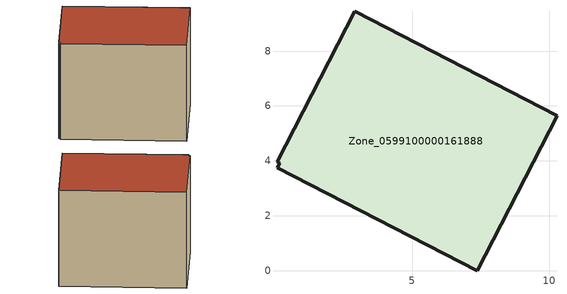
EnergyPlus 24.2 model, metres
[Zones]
Zone_0599100000161888
 floor ground (C_G): 0.18,3.92 0.08,3.96 2.91,9.45 10.28,5.64 7.37,0 0.1,3.75 z0
 wall outside (C_F): 7.37,0 10.28,5.64 2.91,9.45 0.08,3.96 0.18,3.92 0.1,3.75 7.37,0 z0:6.71
 roof outside (C_R): 0.18,3.92 0.1,3.75 7.37,0 10.28,5.64 2.91,9.45 0.08,3.96 z6.71
[BUILDING]
Pand.0599100000161888: North Axis=0; Terrain=City; Loads Convergence Tolerance Value=0.04; Temperature Convergence Tolerance Value=0.4; Solar Distribution=FullExterior; Maximum Number of Warmup Days=25; Minimum Number of Warmup Days=1
[Site:Location]
Rotterdam.The.Hague.AP_ZH_NLD Design_Conditions: Latitude=51.96; Longitude=4.45; Time Zone=1; Elevation=-4.5
[SITE:GROUNDTEMPERATURE:BUILDINGSURFACE]
18, 18, 18, 18, 18, 18, 18, 18, 18, 18, 18, 18
[MATERIAL] Thermal Absorptance=0.9; Solar Absorptance=0.7; Visible Absorptance=0.7
Name | Roughness | Thickness | Conductivity | Density | Specific Heat
G.TC.1946-1964 | MediumSmooth | 0.15 | 1 | 540 | 1210
F.TC.1946-1964 | Rough | 0.3 | 0.857143 | 1920 | 840
R.TC.1946-1964 | MediumRough | 0.2 | 0.235294 | 1500 | 1000
[CONSTRUCTION]
C_G: G.TC.1946-1964
C_F: F.TC.1946-1964
C_R: R.TC.1946-1964
[ZONE]
Zone_0599100000161888: Type=1; Multiplier=1; Ceiling Height=Autocalculate; Volume=Autocalculate; Floor Area=autocalculate; Part of Total Floor Area=Yes
[ZONEINFILTRATION:DESIGNFLOWRATE]
Infil_Zone_0599100000161888: Zone or ZoneList or Space or SpaceList=Zone_0599100000161888; Schedule=AlwaysOn; Design Flow Rate Calculation Method=Flow/Area; Flow Rate per Floor Area=0.003; Constant Term Coefficient=1; Temperature Term Coefficient=0; Velocity Term Coefficient=0; Velocity Squared Term Coefficient=0
[HVACTEMPLATE:ZONE:IDEALLOADSAIRSYSTEM]
Zone_0599100000161888: Maximum Heating Supply Air Temperature=50; Minimum Cooling Supply Air Temperature=13; Maximum Heating Supply Air Humidity Ratio=0.0156; Minimum Cooling Supply Air Humidity Ratio=0.0077; Heating Limit=NoLimit; Cooling Limit=NoLimit; Dehumidification Control Type=ConstantSensibleHeatRatio; Cooling Sensible Heat Ratio=0.7; Dehumidification Setpoint=60; Humidification Control Type=None; Humidification Setpoint=30; Outdoor Air Method=None; Outdoor Air Flow Rate per Person=0.00944; Outdoor Air Flow Rate per Zone Floor Area=0; Outdoor Air Flow Rate per Zone=0; Demand Controlled Ventilation Type=None; Outdoor Air Economizer Type=NoEconomizer; Heat Recovery Type=None; Sensible Heat Recovery Effectiveness=0.7; Latent Heat Recovery Effectiveness=0.65
[ZONECONTROL:THERMOSTAT]
ThermostatControl_Zone_0599100000161888: Zone or ZoneList=Zone_0599100000161888; Control Type Schedule=DualSetpointControlType; Control 1=Thermostat_Zone_0599100000161888; Temperature Difference Between Cutout And Setpoint=0
[THERMOSTATSETPOINT:DUALSETPOINT]
Thermostat_Zone_0599100000161888: Heating Setpoint Temperature Schedule=HeatingSetpoint_Zone_0599100000161888; Cooling Setpoint Temperature Schedule=CoolingSetpoint_Zone_0599100000161888
[SCHEDULE:COMPACT]
HeatingSetpoint_Zone_0599100000161888: Through: 12/31, For: AllDays, Until: 24:00, 21
CoolingSetpoint_Zone_0599100000161888: Through: 12/31, For: AllDays, Until: 24:00, 24
DualSetpointControlType: Through: 12/31, For: AllDays, Until: 24:00, 4
AlwaysOn: Through: 12/31, For: AllDays, Until: 24:00, 1
